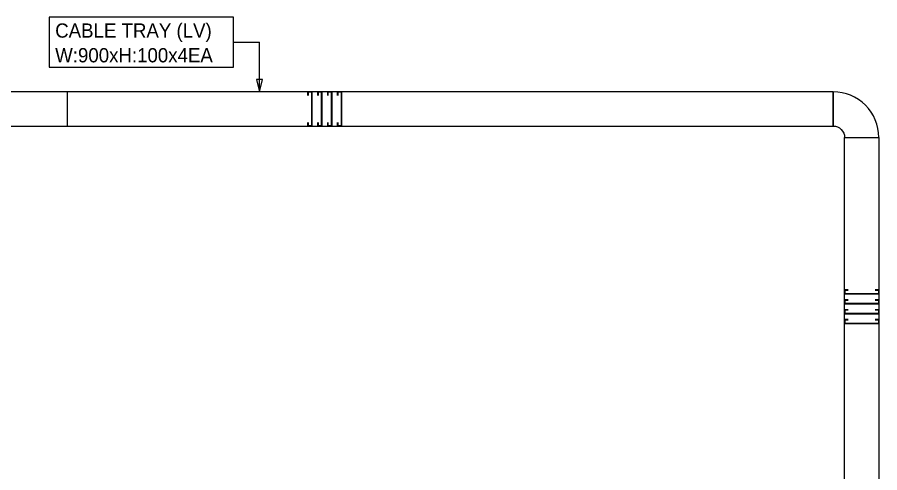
# Model space of a CAD drawing. Header units: millimetres. Extents: x -19577 to 374132, y 182625 to 847314.
# Drawn here: x 322298 to 344975, y 585325 to 597313 of the extents above; entities that cross this region are included whole.
import ezdxf
from ezdxf.enums import TextEntityAlignment as Align

# ---------------------------------------------------------------- set-up
doc = ezdxf.new("R2010")
doc.units = ezdxf.units.MM
doc.header["$LTSCALE"] = 150
doc.layers.add('-----26 Electrical Cable Tray_HV_N', color=30, linetype='Continuous')
doc.layers.add('-----26 Electrical Cable Tray_LV_STSPDU_B', color=41, linetype='Continuous')
doc.styles.add('ELEC', font='Dotum.ttf')

msp = doc.modelspace()

# ---------------------------------------------------------------- linework, layer by layer
at = {"layer": '-----26 Electrical Cable Tray_HV_N', "color": 1}
msp.add_line((327981, 596655), (328666, 596655), dxfattribs=at)
at = {"layer": '-----26 Electrical Cable Tray_HV_N', "color": 1, "elevation": 0}
msp.add_lwpolyline([(323135, 597313), (323135, 595998), (327981, 595998), (327981, 597313)], close=True, dxfattribs=at)
msp.add_lwpolyline([(328666, 595350), (328746, 595670), (328586, 595670), (328666, 595350), (328666, 596655)], dxfattribs=at)
at = {"layer": '-----26 Electrical Cable Tray_LV_STSPDU_B', "elevation": 0}
for points in [[(280600, 595350), (280600, 594450), (343750, 594450), (343750, 595350)], [(296800, 595350), (296800, 594450), (343750, 594450), (343750, 595350)], [(310000, 595350), (310000, 594450), (343750, 594450), (343750, 595350)], [(323614, 595350), (323614, 594450), (343750, 594450), (343750, 595350)], [(344950, 579950), (344050, 579950), (344050, 594150), (344950, 594150)], [(344950, 579950), (344050, 579950), (344050, 594150), (344950, 594150)], [(344950, 579950), (344050, 579950), (344050, 594150), (344950, 594150)], [(344950, 579950), (344050, 579950), (344050, 594150), (344950, 594150)]]:
    msp.add_lwpolyline(points, close=True, dxfattribs=at)
at = {"layer": '-----26 Electrical Cable Tray_LV_STSPDU_B', "ltscale": 7.5, "const_width": 50, "elevation": 0}
for points in [[(329944, 595250), (329944, 595350), (330044, 595350), (330044, 594450), (329944, 594450), (329944, 594550)], [(330204, 595250), (330204, 595350), (330304, 595350), (330304, 594450), (330204, 594450), (330204, 594550)], [(330464, 595250), (330464, 595350), (330564, 595350), (330564, 594450), (330464, 594450), (330464, 594550)], [(330723, 595250), (330723, 595350), (330823, 595350), (330823, 594450), (330723, 594450), (330723, 594550)], [(344850, 589873), (344950, 589873), (344950, 589773), (344050, 589773), (344050, 589873), (344150, 589873)], [(344850, 589873), (344950, 589873), (344950, 589773), (344050, 589773), (344050, 589873), (344150, 589873)], [(344850, 589613), (344950, 589613), (344950, 589513), (344050, 589513), (344050, 589613), (344150, 589613)], [(344850, 589613), (344950, 589613), (344950, 589513), (344050, 589513), (344050, 589613), (344150, 589613)], [(344850, 589353), (344950, 589353), (344950, 589253), (344050, 589253), (344050, 589353), (344150, 589353)], [(344850, 589353), (344950, 589353), (344950, 589253), (344050, 589253), (344050, 589353), (344150, 589353)]]:
    msp.add_lwpolyline(points, dxfattribs=at)
at = {"layer": '-----26 Electrical Cable Tray_LV_STSPDU_B', "elevation": 0}
msp.add_lwpolyline([(343750, 594450), (343750, 594450, -0.414214), (344050, 594150), (344050, 594150), (344950, 594150, 0.414214), (343750, 595350)], format="xyb", close=True, dxfattribs=at)
msp.add_lwpolyline([(343750, 594450), (343750, 594450, -0.414214), (344050, 594150), (344050, 594150), (344950, 594150, 0.414214), (343750, 595350)], format="xyb", close=True, dxfattribs=at)
msp.add_lwpolyline([(343750, 594450), (343750, 594450, -0.414214), (344050, 594150), (344050, 594150), (344950, 594150, 0.414214), (343750, 595350)], format="xyb", close=True, dxfattribs=at)
msp.add_lwpolyline([(343750, 594450), (343750, 594450, -0.414214), (344050, 594150), (344050, 594150), (344950, 594150, 0.414214), (343750, 595350)], format="xyb", close=True, dxfattribs=at)
msp.add_lwpolyline([(343750, 594450), (343750, 594450, -0.414214), (344050, 594150), (344050, 594150), (344950, 594150, 0.414214), (343750, 595350)], format="xyb", close=True, dxfattribs=at)
msp.add_lwpolyline([(343750, 594450), (343750, 594450, -0.414214), (344050, 594150), (344050, 594150), (344950, 594150, 0.414214), (343750, 595350)], format="xyb", close=True, dxfattribs=at)
msp.add_lwpolyline([(343750, 594450), (343750, 594450, -0.414214), (344050, 594150), (344050, 594150), (344950, 594150, 0.414214), (343750, 595350)], format="xyb", close=True, dxfattribs=at)
msp.add_lwpolyline([(343750, 594450), (343750, 594450, -0.414214), (344050, 594150), (344050, 594150), (344950, 594150, 0.414214), (343750, 595350)], format="xyb", close=True, dxfattribs=at)
at = {"layer": '-----26 Electrical Cable Tray_LV_STSPDU_B', "ltscale": 7.5, "const_width": 50}
msp.add_lwpolyline([(344850, 590133), (344950, 590133), (344950, 590033), (344050, 590033), (344050, 590133), (344150, 590133)], dxfattribs=at)
msp.add_lwpolyline([(344850, 590133), (344950, 590133), (344950, 590033), (344050, 590033), (344050, 590133), (344150, 590133)], dxfattribs=at)

# ---------------------------------------------------------------- texts
at = {"layer": '-----26 Electrical Cable Tray_LV_STSPDU_B', "style": 'ELEC'}
for s, p in [('CABLE TRAY (LV)', (323295, 596963)), ('W:900xH:100x4EA', (323295, 596313))]:
    msp.add_text(s, height=375, dxfattribs=at).set_placement(p, align=Align.MIDDLE_LEFT)

doc.saveas('drawing.dxf')
